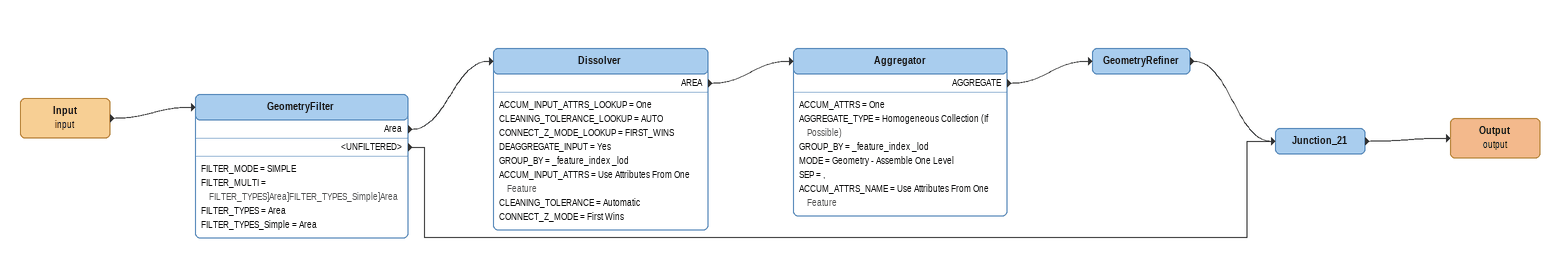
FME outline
Input (input)
    -> GeometryFilter
GeometryFilter
    FILTER_MODE = SIMPLE
    FILTER_MULTI = FILTER_TYPES]Area]FILTER_TYPES_Simple]Area
    FILTER_TYPES = Area
    FILTER_TYPES_Simple = Area
    Area -> Dissolver
    <UNFILTERED> -> Junction_21
Dissolver
    ACCUM_INPUT_ATTRS_LOOKUP = One
    CLEANING_TOLERANCE_LOOKUP = AUTO
    CONNECT_Z_MODE_LOOKUP = FIRST_WINS
    DEAGGREGATE_INPUT = Yes
    GROUP_BY = _feature_index _lod
    ACCUM_INPUT_ATTRS = Use Attributes From One Feature
    CLEANING_TOLERANCE = Automatic
    CONNECT_Z_MODE = First Wins
    AREA -> Aggregator
Aggregator
    ACCUM_ATTRS = One
    AGGREGATE_TYPE = Homogeneous Collection (If Possible)
    GROUP_BY = _feature_index _lod
    MODE = Geometry - Assemble One Level
    SEP = ,
    ACCUM_ATTRS_NAME = Use Attributes From One Feature
    AGGREGATE -> GeometryRefiner
GeometryRefiner
    -> Junction_21
Junction_21
    -> Output (output)
Output (output)
